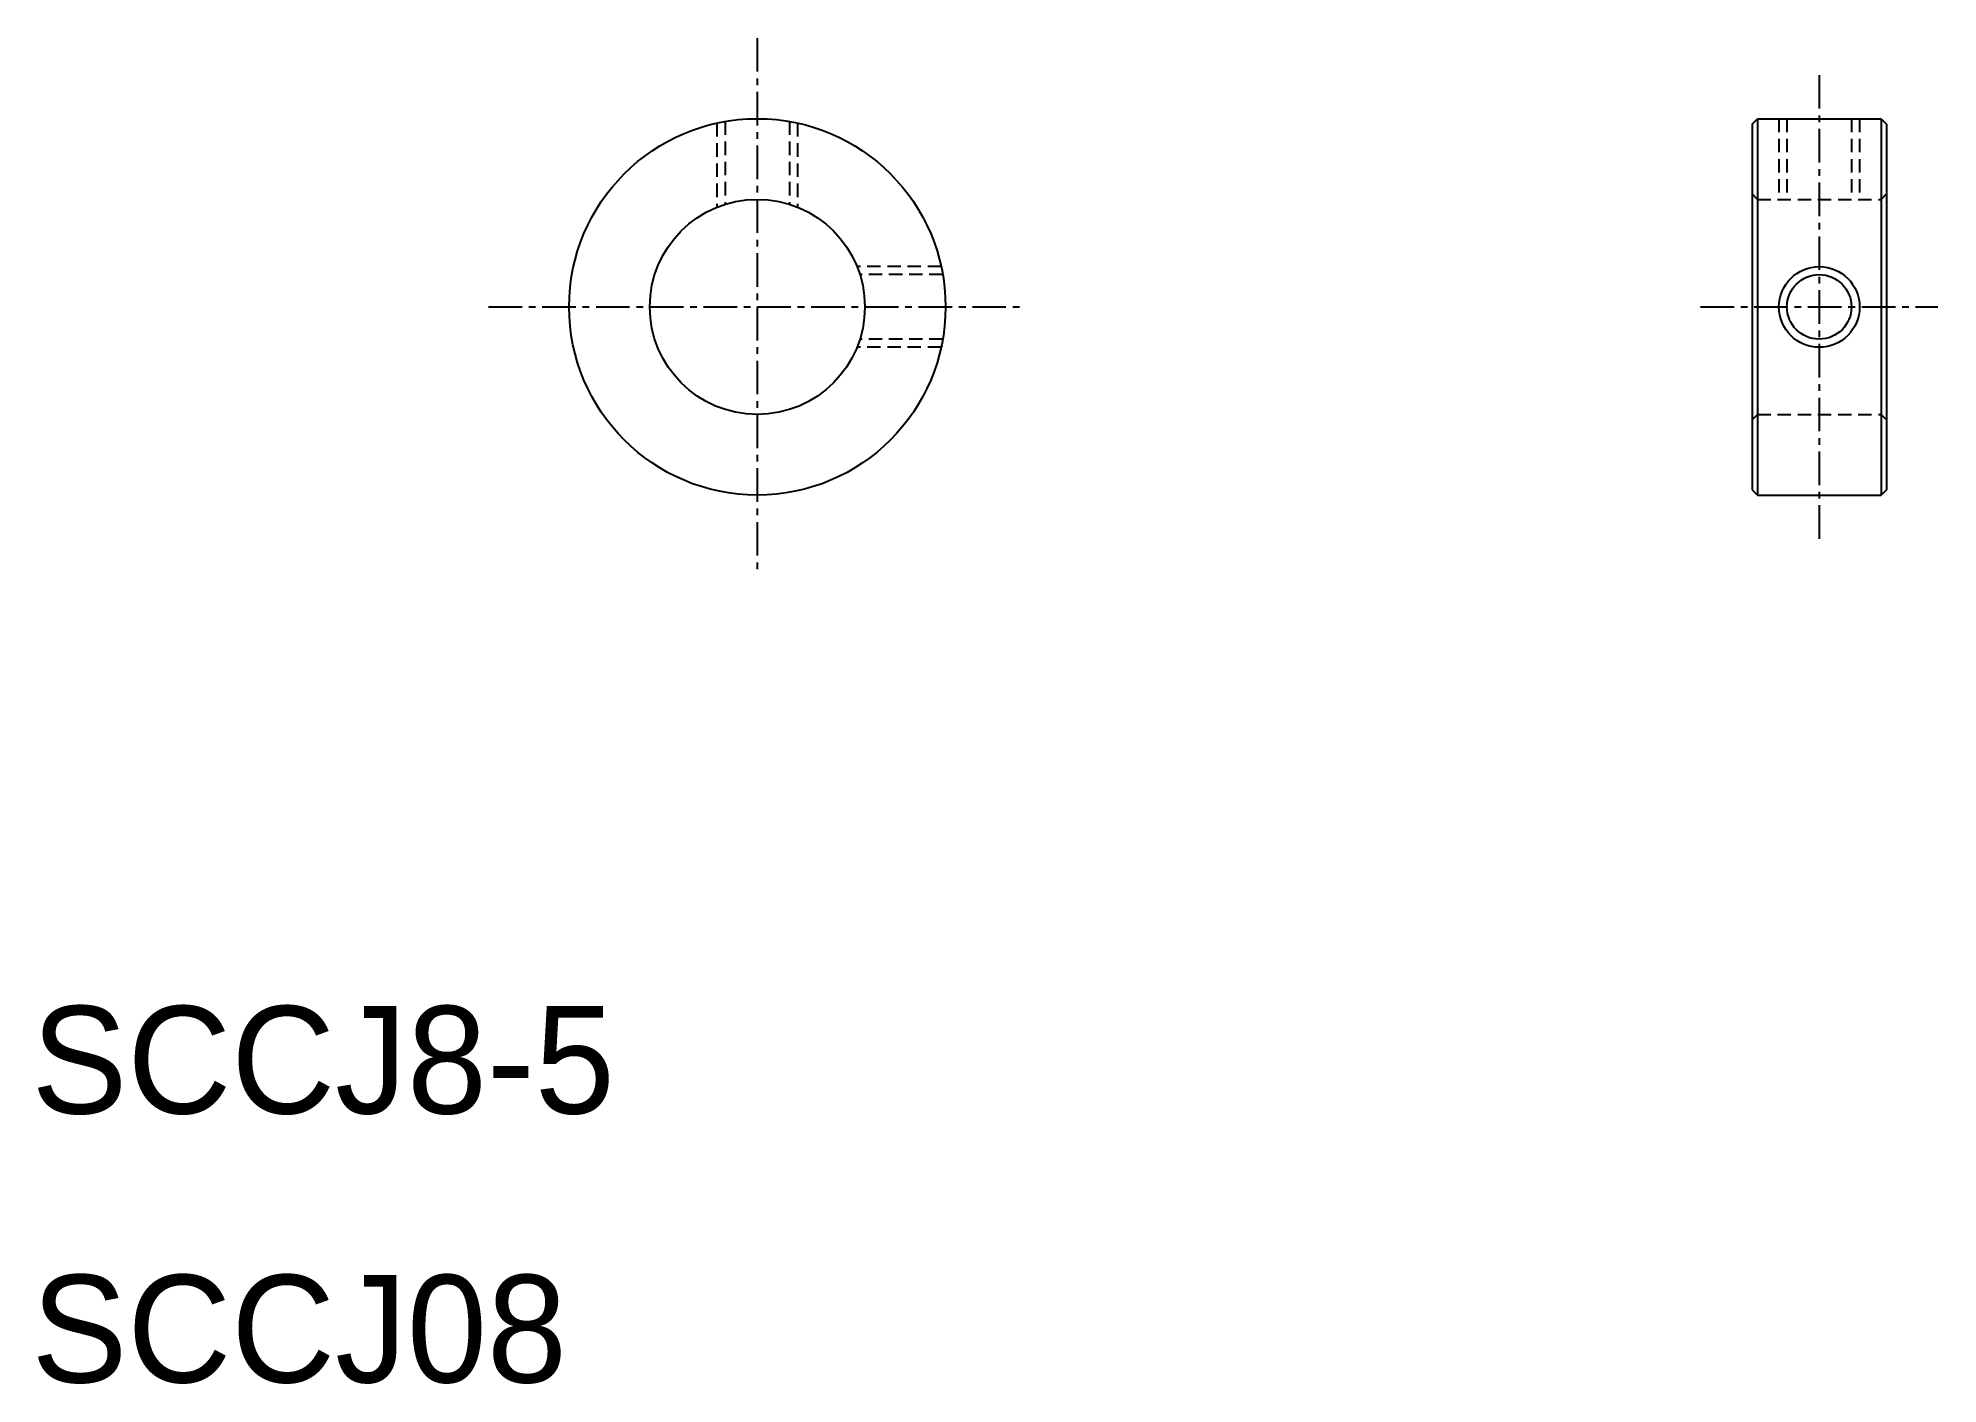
# Model space of a CAD drawing. Extents: x 10.2 to 80.9, y 9.9 to 60.
import ezdxf

# ---------------------------------------------------------------- set-up
doc = ezdxf.new("R2010")
doc.units = 0
doc.linetypes.add('CENTER', pattern=[2, 1.25, -0.25, 0.25, -0.25])
doc.linetypes.add('DASHED', pattern=[0.75, 0.5, -0.25])
doc.layers.get('0').update_dxf_attribs({"linetype": 'CONTINUOUS'})
doc.layers.add('CENTER', color=1, linetype='CENTER')

msp = doc.modelspace()

# ---------------------------------------------------------------- linework, layer by layer
at = {"color": 3, "linetype": 'DASHED'}
for p, q in [((35.5, 56.837), (35.5, 53.708)), ((35.8, 56.896), (35.8, 53.816)), ((38.2, 56.896), (38.2, 53.816)), ((38.5, 56.837), (38.5, 53.708)), ((75, 57), (75, 54)), ((75.3, 57), (75.3, 54)), ((77.7, 57), (77.7, 54)), ((78, 57), (78, 54)), ((74.2, 54), (74, 54.2)), ((74.2, 54), (78.8, 54)), ((78.8, 54), (79, 54.2)), ((43.837, 51.5), (40.708, 51.5)), ((43.896, 51.2), (40.816, 51.2)), ((43.896, 48.8), (40.816, 48.8)), ((43.837, 48.5), (40.708, 48.5)), ((74.2, 46), (74, 45.8)), ((74.2, 46), (78.8, 46)), ((78.8, 46), (79, 45.8))]:
    msp.add_line(p, q, dxfattribs=at)
at = {"color": 7, "linetype": 'CONTINUOUS'}
for p, q in [((74, 56.8), (74.2, 57)), ((74, 56.8), (74, 43.2)), ((74.2, 57), (78.8, 57)), ((74.2, 57), (74.2, 43)), ((78.8, 57), (79, 56.8)), ((78.8, 57), (78.8, 43)), ((79, 56.8), (79, 43.2)), ((74, 43.2), (74.2, 43)), ((79, 43.2), (78.8, 43)), ((74.2, 43), (78.8, 43))]:
    msp.add_line(p, q, dxfattribs=at)
for centre, radius in [((37, 50), 7), ((37, 50), 4), ((76.5, 50), 1.2)]:
    msp.add_circle(centre, radius, dxfattribs=at)
at = {"color": 3, "linetype": 'CONTINUOUS'}
msp.add_circle((76.5, 50), 1.5, dxfattribs=at)
at = {"layer": 'CENTER', "color": 1, "linetype": 'CENTER'}
for p, q in [((37, 60), (37, 40)), ((76.5, 58.623), (76.5, 41.377)), ((27, 50), (47, 50)), ((72.082, 50), (80.918, 50))]:
    msp.add_line(p, q, dxfattribs=at)

# ---------------------------------------------------------------- texts
at = {"color": 7, "linetype": 'CONTINUOUS'}
for s, p in [('SCCJ8-5', (10, 20)), ('SCCJ08', (10, 10))]:
    msp.add_text(s, height=4, dxfattribs=at).set_placement(p)

doc.saveas('drawing.dxf')
